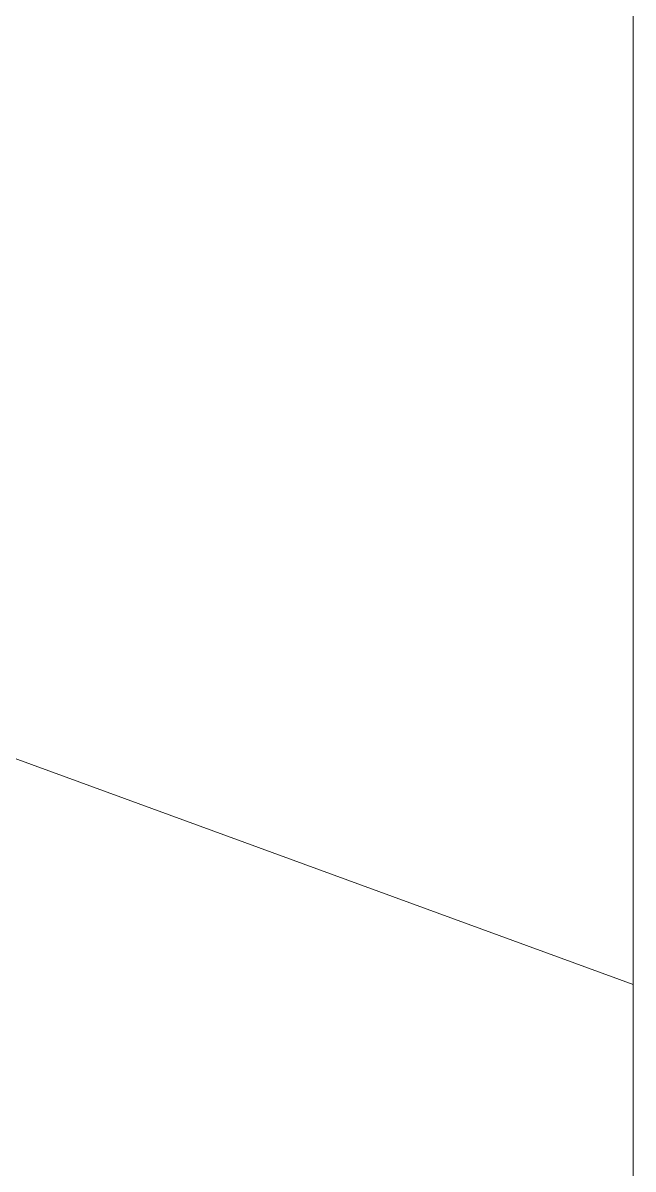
# Model space of a CAD drawing. Header units: millimetres. Extents: x -177800 to -26107, y -132450 to -18386.
# Drawn here: x -165999.656 to -165999.372, y -128361.374 to -128360.84 of the extents above; entities that cross this region are included whole.
import ezdxf

# ---------------------------------------------------------------- set-up
doc = ezdxf.new("R2010")
doc.units = ezdxf.units.MM
doc.layers.add('0-1', color=7, linetype='Continuous', lineweight=5)
doc.layers.add('A-_GENM----_M', color=6, linetype='Continuous', lineweight=9, true_color=0xff00ff)

# ---------------------------------------------------------------- blocks, each defined once
blk = doc.blocks.new('IDA - Toilet Partition - Corner - 950Lx700Width-4450347-BLK 2 UPPER ROOF PLAN')
at = {"layer": 'A-_GENM----_M'}
blk.add_line((3, 1787), (100, 1787), dxfattribs=at)
at = {"layer": 'A-_GENM----_M', "flags": 128}
for points in [[(18.00201, 1784.78635), (18.33606, 1785.51321), (18.64078, 1786.25284), (18.91428, 1787)], [(918.00201, 1784.78635), (918.33606, 1785.51321), (918.64078, 1786.25284), (918.91428, 1787)]]:
    blk.add_lwpolyline(points, dxfattribs=at)
blk = doc.blocks.new('1599_DB_A_BLK3_1STGD_R21_rvt-1-BLK 2 UPPER ROOF PLAN')
at = {"layer": 'A-_GENM----_M', "rotation": 269.9999999999996}
for p in [(-167786.3719, -127442.37346), (-167786.3719, -128342.37346)]:
    blk.add_blockref('IDA - Toilet Partition - Corner - 950Lx700Width-4450347-BLK 2 UPPER ROOF PLAN', p, dxfattribs=at)

msp = doc.modelspace()

# ---------------------------------------------------------------- block references
at = {"layer": '0-1'}
msp.add_blockref('1599_DB_A_BLK3_1STGD_R21_rvt-1-BLK 2 UPPER ROOF PLAN', (0, 0), dxfattribs=at)

doc.saveas('drawing.dxf')
